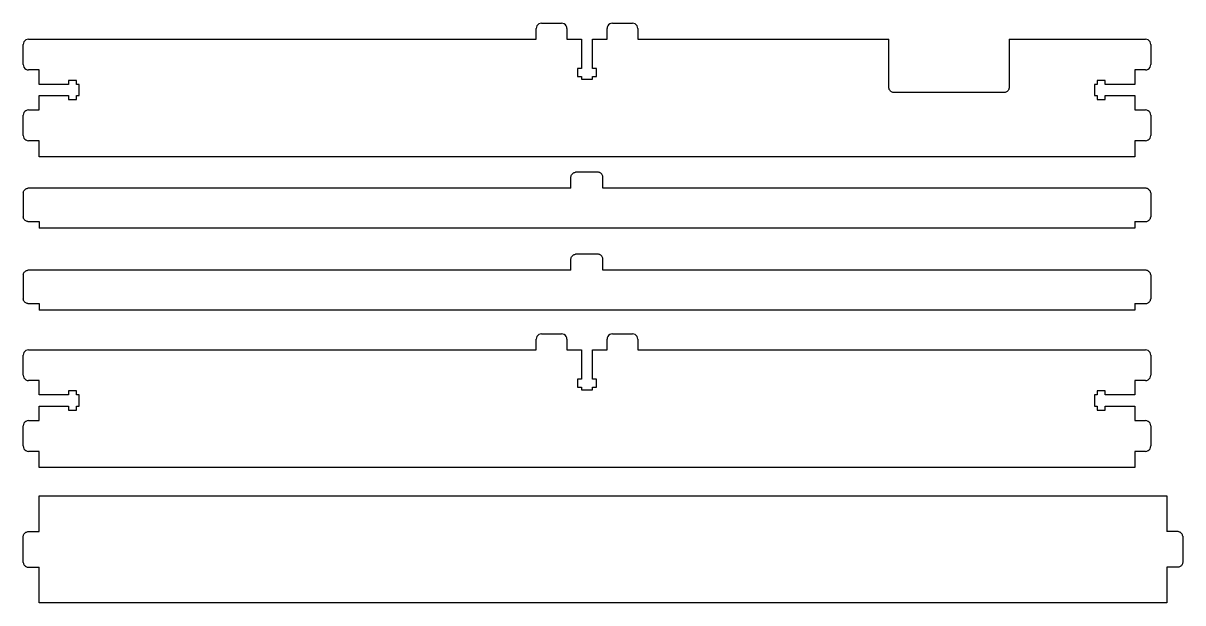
# Model space of a CAD drawing. Header units: metres. Extents: x 2692 to 3132, y -888 to -396.
# Drawn here: x 2698.5 to 3132.5, y -612.7 to -395.7 of the extents above; entities that cross this region are included whole.
import ezdxf

# ---------------------------------------------------------------- set-up
doc = ezdxf.new("R2010")
doc.units = ezdxf.units.M

msp = doc.modelspace()

# ---------------------------------------------------------------- linework, layer by layer
at = {"layer": '10'}
for p, q in [((2903.49, -453.5, 6), (2903.51, -453.24, 6)), ((2903.49, -457.5, 6), (2903.49, -453.5, 6)), ((2903.51, -453.24, 6), (2903.56, -452.98, 6)), ((2903.56, -452.98, 6), (2903.64, -452.73, 6)), ((2903.64, -452.73, 6), (2903.76, -452.5, 6)), ((2903.76, -452.5, 6), (2903.91, -452.28, 6)), ((2903.91, -452.28, 6), (2904.08, -452.09, 6)), ((2904.08, -452.09, 6), (2904.27, -451.91, 6)), ((2904.27, -451.91, 6), (2904.49, -451.77, 6)), ((2904.49, -451.77, 6), (2904.73, -451.65, 6)), ((2904.73, -451.65, 6), (2904.97, -451.57, 6)), ((2904.97, -451.57, 6), (2905.23, -451.52, 6)), ((2905.49, -451.5, 6), (2905.23, -451.52, 6)), ((2913.49, -451.5, 6), (2905.49, -451.5, 6)), ((2913.75, -451.52, 6), (2913.49, -451.5, 6)), ((2914.01, -451.57, 6), (2913.75, -451.52, 6)), ((2914.26, -451.65, 6), (2914.01, -451.57, 6)), ((2914.49, -451.77, 6), (2914.26, -451.65, 6)), ((2914.71, -451.91, 6), (2914.49, -451.77, 6)), ((2914.91, -452.09, 6), (2914.71, -451.91, 6)), ((2915.08, -452.28, 6), (2914.91, -452.09, 6)), ((2915.22, -452.5, 6), (2915.08, -452.28, 6)), ((2915.34, -452.73, 6), (2915.22, -452.5, 6)), ((2915.42, -452.98, 6), (2915.34, -452.73, 6)), ((2915.47, -453.24, 6), (2915.42, -452.98, 6)), ((2915.49, -453.5, 6), (2915.47, -453.24, 6)), ((2915.49, -457.5, 6), (2915.49, -453.5, 6)), ((2698.51, -459.24, 6), (2698.49, -459.5, 6)), ((2698.49, -459.5, 6), (2698.49, -468, 6)), ((2698.51, -459.24, 6), (2698.56, -458.98, 6)), ((2698.56, -458.98, 6), (2698.64, -458.73, 6)), ((2698.64, -458.73, 6), (2698.76, -458.5, 6)), ((2698.76, -458.5, 6), (2698.91, -458.28, 6)), ((2698.91, -458.28, 6), (2699.08, -458.09, 6)), ((2699.08, -458.09, 6), (2699.27, -457.91, 6)), ((2699.27, -457.91, 6), (2699.49, -457.77, 6)), ((2699.49, -457.77, 6), (2699.73, -457.65, 6)), ((2699.73, -457.65, 6), (2699.97, -457.57, 6)), ((2699.97, -457.57, 6), (2700.23, -457.52, 6)), ((2700.49, -457.5, 6), (2700.23, -457.52, 6)), ((2903.49, -457.5, 6), (2700.49, -457.5, 6)), ((3118.49, -457.5, 6), (2915.49, -457.5, 6)), ((3118.75, -457.52, 6), (3118.49, -457.5, 6)), ((3119.01, -457.57, 6), (3118.75, -457.52, 6)), ((3119.26, -457.65, 6), (3119.01, -457.57, 6)), ((3119.49, -457.77, 6), (3119.26, -457.65, 6)), ((3119.71, -457.91, 6), (3119.49, -457.77, 6)), ((3119.91, -458.09, 6), (3119.71, -457.91, 6)), ((3120.08, -458.28, 6), (3119.91, -458.09, 6)), ((3120.22, -458.5, 6), (3120.08, -458.28, 6)), ((3120.34, -458.73, 6), (3120.22, -458.5, 6)), ((3120.42, -458.98, 6), (3120.34, -458.73, 6)), ((3120.47, -459.24, 6), (3120.42, -458.98, 6)), ((3120.47, -459.24, 6), (3120.49, -459.5, 6)), ((3120.49, -459.5, 6), (3120.49, -468, 6)), ((2698.49, -468, 6), (2698.51, -468.26, 6)), ((2698.56, -468.52, 6), (2698.51, -468.26, 6)), ((2698.64, -468.77, 6), (2698.56, -468.52, 6)), ((3120.34, -468.77, 6), (3120.42, -468.52, 6)), ((3120.42, -468.52, 6), (3120.47, -468.26, 6)), ((3120.49, -468, 6), (3120.47, -468.26, 6)), ((2698.76, -469, 6), (2698.64, -468.77, 6)), ((2698.91, -469.22, 6), (2698.76, -469, 6)), ((2699.08, -469.41, 6), (2698.91, -469.22, 6)), ((2699.27, -469.59, 6), (2699.08, -469.41, 6)), ((2699.49, -469.73, 6), (2699.27, -469.59, 6)), ((2699.73, -469.85, 6), (2699.49, -469.73, 6)), ((2699.97, -469.93, 6), (2699.73, -469.85, 6)), ((2700.23, -469.98, 6), (2699.97, -469.93, 6)), ((2700.23, -469.98, 6), (2700.49, -470, 6)), ((2700.49, -470, 6), (2704.49, -470, 6)), ((2704.49, -470, 6), (2704.49, -472.5, 6)), ((3114.49, -472.5, 6), (2704.49, -472.5, 6)), ((3114.49, -470, 6), (3118.49, -470, 6)), ((3114.49, -470, 6), (3114.49, -472.5, 6)), ((3118.49, -470, 6), (3118.75, -469.98, 6)), ((3118.75, -469.98, 6), (3119.01, -469.93, 6)), ((3119.01, -469.93, 6), (3119.26, -469.85, 6)), ((3119.26, -469.85, 6), (3119.49, -469.73, 6)), ((3119.49, -469.73, 6), (3119.71, -469.59, 6)), ((3119.71, -469.59, 6), (3119.91, -469.41, 6)), ((3119.91, -469.41, 6), (3120.08, -469.22, 6)), ((3120.08, -469.22, 6), (3120.22, -469, 6)), ((3120.22, -469, 6), (3120.34, -468.77, 6))]:
    msp.add_line(p, q, dxfattribs=at)
at = {"layer": '2'}
for p, q in [((2890.56, -397.18, 6), (2890.49, -397.7, 6)), ((2890.49, -401.7, 6), (2890.49, -397.7, 6)), ((2890.76, -396.7, 6), (2890.56, -397.18, 6)), ((2891.08, -396.29, 6), (2890.76, -396.7, 6)), ((2891.49, -395.97, 6), (2891.08, -396.29, 6)), ((2891.97, -395.77, 6), (2891.49, -395.97, 6)), ((2892.49, -395.7, 6), (2891.97, -395.77, 6)), ((2892.49, -395.7, 6), (2899.99, -395.7, 6)), ((2900.51, -395.77, 6), (2899.99, -395.7, 6)), ((2900.99, -395.97, 6), (2900.51, -395.77, 6)), ((2901.41, -396.29, 6), (2900.99, -395.97, 6)), ((2901.72, -396.7, 6), (2901.41, -396.29, 6)), ((2901.92, -397.18, 6), (2901.72, -396.7, 6)), ((2901.99, -397.7, 6), (2901.92, -397.18, 6)), ((2901.99, -397.7, 6), (2901.99, -401.7, 6)), ((2917.06, -397.18, 6), (2916.99, -397.7, 6)), ((2916.99, -401.7, 6), (2916.99, -397.7, 6)), ((2917.26, -396.7, 6), (2917.06, -397.18, 6)), ((2917.58, -396.29, 6), (2917.26, -396.7, 6)), ((2917.99, -395.97, 6), (2917.58, -396.29, 6)), ((2918.47, -395.77, 6), (2917.99, -395.97, 6)), ((2918.99, -395.7, 6), (2918.47, -395.77, 6)), ((2918.99, -395.7, 6), (2926.49, -395.7, 6)), ((2927.01, -395.77, 6), (2926.49, -395.7, 6)), ((2927.49, -395.97, 6), (2927.01, -395.77, 6)), ((2927.91, -396.29, 6), (2927.49, -395.97, 6)), ((2928.22, -396.7, 6), (2927.91, -396.29, 6)), ((2928.42, -397.18, 6), (2928.22, -396.7, 6)), ((2928.49, -397.7, 6), (2928.42, -397.18, 6)), ((2928.49, -397.7, 6), (2928.49, -401.7, 6)), ((2698.56, -403.18, 6), (2698.49, -403.7, 6)), ((2698.76, -402.7, 6), (2698.56, -403.18, 6)), ((2699.08, -402.29, 6), (2698.76, -402.7, 6)), ((2699.49, -401.97, 6), (2699.08, -402.29, 6)), ((2699.97, -401.77, 6), (2699.49, -401.97, 6)), ((2700.49, -401.7, 6), (2699.97, -401.77, 6)), ((2700.49, -401.7, 6), (2890.49, -401.7, 6)), ((2901.99, -401.7, 6), (2907.39, -401.7, 6)), ((2907.39, -401.7, 6), (2907.39, -412.7, 6)), ((2911.59, -412.7, 6), (2911.59, -401.7, 6)), ((2911.59, -401.7, 6), (2916.99, -401.7, 6)), ((2928.49, -401.7, 6), (3022.49, -401.7, 6)), ((3022.49, -419.7, 6), (3022.49, -401.7, 6)), ((3067.49, -401.7, 6), (3118.49, -401.7, 6)), ((3067.49, -401.7, 6), (3067.49, -419.7, 6)), ((3119.01, -401.77, 6), (3118.49, -401.7, 6)), ((3119.49, -401.97, 6), (3119.01, -401.77, 6)), ((3119.91, -402.29, 6), (3119.49, -401.97, 6)), ((3120.22, -402.7, 6), (3119.91, -402.29, 6)), ((3120.42, -403.18, 6), (3120.22, -402.7, 6)), ((3120.49, -403.7, 6), (3120.42, -403.18, 6)), ((2698.49, -411.2, 6), (2698.49, -403.7, 6)), ((3120.49, -403.7, 6), (3120.49, -411.2, 6)), ((2698.49, -411.2, 6), (2698.56, -411.72, 6)), ((2698.56, -411.72, 6), (2698.76, -412.2, 6)), ((2698.76, -412.2, 6), (2699.08, -412.61, 6)), ((3119.91, -412.61, 6), (3120.22, -412.2, 6)), ((3120.22, -412.2, 6), (3120.42, -411.72, 6)), ((3120.42, -411.72, 6), (3120.49, -411.2, 6)), ((2699.08, -412.61, 6), (2699.49, -412.93, 6)), ((2699.49, -412.93, 6), (2699.97, -413.13, 6)), ((2699.97, -413.13, 6), (2700.49, -413.2, 6)), ((2704.49, -413.2, 6), (2700.49, -413.2, 6)), ((2704.49, -418.6, 6), (2704.49, -413.2, 6)), ((2907.39, -412.7, 6), (2905.89, -412.7, 6)), ((2905.89, -412.7, 6), (2905.89, -415.7, 6)), ((2905.89, -415.7, 6), (2907.39, -415.7, 6)), ((2907.39, -415.7, 6), (2907.39, -416.7, 6)), ((2913.09, -412.7, 6), (2911.59, -412.7, 6)), ((2911.59, -415.7, 6), (2913.09, -415.7, 6)), ((2911.59, -416.7, 6), (2911.59, -415.7, 6)), ((2913.09, -415.7, 6), (2913.09, -412.7, 6)), ((3114.49, -413.2, 6), (3114.49, -418.6, 6)), ((3118.49, -413.2, 6), (3114.49, -413.2, 6)), ((3118.49, -413.2, 6), (3119.01, -413.13, 6)), ((3119.01, -413.13, 6), (3119.49, -412.93, 6)), ((3119.49, -412.93, 6), (3119.91, -412.61, 6)), ((2715.49, -418.6, 6), (2704.49, -418.6, 6)), ((2718.49, -417.1, 6), (2715.49, -417.1, 6)), ((2715.49, -417.1, 6), (2715.49, -418.6, 6)), ((2718.49, -418.6, 6), (2718.49, -417.1, 6)), ((2719.49, -418.6, 6), (2718.49, -418.6, 6)), ((2719.49, -422.8, 6), (2719.49, -418.6, 6)), ((2907.39, -416.7, 6), (2911.59, -416.7, 6)), ((3022.51, -419.96, 6), (3022.49, -419.7, 6)), ((3022.56, -420.22, 6), (3022.51, -419.96, 6)), ((3022.64, -420.47, 6), (3022.56, -420.22, 6)), ((3022.76, -420.7, 6), (3022.64, -420.47, 6)), ((3022.91, -420.92, 6), (3022.76, -420.7, 6)), ((3023.08, -421.11, 6), (3022.91, -420.92, 6)), ((3067.08, -420.92, 6), (3066.91, -421.11, 6)), ((3067.22, -420.7, 6), (3067.08, -420.92, 6)), ((3067.34, -420.47, 6), (3067.22, -420.7, 6)), ((3067.42, -420.22, 6), (3067.34, -420.47, 6)), ((3067.47, -419.96, 6), (3067.42, -420.22, 6)), ((3067.49, -419.7, 6), (3067.47, -419.96, 6)), ((3099.49, -418.6, 6), (3099.49, -422.8, 6)), ((3100.49, -418.6, 6), (3099.49, -418.6, 6)), ((3100.49, -417.1, 6), (3100.49, -418.6, 6)), ((3103.49, -417.1, 6), (3100.49, -417.1, 6)), ((3103.49, -418.6, 6), (3103.49, -417.1, 6)), ((3114.49, -418.6, 6), (3103.49, -418.6, 6)), ((2704.49, -422.8, 6), (2715.49, -422.8, 6)), ((2704.49, -428.2, 6), (2704.49, -422.8, 6)), ((2715.49, -422.8, 6), (2715.49, -424.3, 6)), ((2715.49, -424.3, 6), (2718.49, -424.3, 6)), ((2718.49, -424.3, 6), (2718.49, -422.8, 6)), ((2718.49, -422.8, 6), (2719.49, -422.8, 6)), ((3023.27, -421.29, 6), (3023.08, -421.11, 6)), ((3023.49, -421.43, 6), (3023.27, -421.29, 6)), ((3023.73, -421.55, 6), (3023.49, -421.43, 6)), ((3023.97, -421.63, 6), (3023.73, -421.55, 6)), ((3024.23, -421.68, 6), (3023.97, -421.63, 6)), ((3024.49, -421.7, 6), (3024.23, -421.68, 6)), ((3065.49, -421.7, 6), (3024.49, -421.7, 6)), ((3065.75, -421.68, 6), (3065.49, -421.7, 6)), ((3066.01, -421.63, 6), (3065.75, -421.68, 6)), ((3066.26, -421.55, 6), (3066.01, -421.63, 6)), ((3066.49, -421.43, 6), (3066.26, -421.55, 6)), ((3066.71, -421.29, 6), (3066.49, -421.43, 6)), ((3066.91, -421.11, 6), (3066.71, -421.29, 6)), ((3099.49, -422.8, 6), (3100.49, -422.8, 6)), ((3100.49, -422.8, 6), (3100.49, -424.3, 6)), ((3100.49, -424.3, 6), (3103.49, -424.3, 6)), ((3103.49, -422.8, 6), (3114.49, -422.8, 6)), ((3103.49, -424.3, 6), (3103.49, -422.8, 6)), ((3114.49, -422.8, 6), (3114.49, -428.2, 6)), ((2698.76, -429.2, 6), (2698.56, -429.68, 6)), ((2699.08, -428.79, 6), (2698.76, -429.2, 6)), ((2699.49, -428.47, 6), (2699.08, -428.79, 6)), ((2699.97, -428.27, 6), (2699.49, -428.47, 6)), ((2700.49, -428.2, 6), (2699.97, -428.27, 6)), ((2700.49, -428.2, 6), (2704.49, -428.2, 6)), ((3114.49, -428.2, 6), (3118.49, -428.2, 6)), ((3119.01, -428.27, 6), (3118.49, -428.2, 6)), ((3119.49, -428.47, 6), (3119.01, -428.27, 6)), ((3119.91, -428.79, 6), (3119.49, -428.47, 6)), ((3120.22, -429.2, 6), (3119.91, -428.79, 6)), ((3120.42, -429.68, 6), (3120.22, -429.2, 6)), ((2698.56, -429.68, 6), (2698.49, -430.2, 6)), ((2698.49, -437.7, 6), (2698.49, -430.2, 6)), ((3120.49, -430.2, 6), (3120.42, -429.68, 6)), ((3120.49, -430.2, 6), (3120.49, -437.7, 6)), ((2698.49, -437.7, 6), (2698.56, -438.22, 6)), ((2698.56, -438.22, 6), (2698.76, -438.7, 6)), ((3120.22, -438.7, 6), (3120.42, -438.22, 6)), ((3120.42, -438.22, 6), (3120.49, -437.7, 6)), ((2698.76, -438.7, 6), (2699.08, -439.11, 6)), ((2699.08, -439.11, 6), (2699.49, -439.43, 6)), ((2699.49, -439.43, 6), (2699.97, -439.63, 6)), ((2699.97, -439.63, 6), (2700.49, -439.7, 6)), ((2704.49, -439.7, 6), (2700.49, -439.7, 6)), ((2704.49, -445.7, 6), (2704.49, -439.7, 6)), ((3114.49, -439.7, 6), (3114.49, -445.7, 6)), ((3118.49, -439.7, 6), (3114.49, -439.7, 6)), ((3118.49, -439.7, 6), (3119.01, -439.63, 6)), ((3119.01, -439.63, 6), (3119.49, -439.43, 6)), ((3119.49, -439.43, 6), (3119.91, -439.11, 6)), ((3119.91, -439.11, 6), (3120.22, -438.7, 6)), ((3114.49, -445.7, 6), (2704.49, -445.7, 6))]:
    msp.add_line(p, q, dxfattribs=at)
at = {"layer": '3'}
for p, q in [((2903.49, -484.2, 6), (2903.51, -483.94, 6)), ((2903.49, -488.2, 6), (2903.49, -484.2, 6)), ((2903.51, -483.94, 6), (2903.56, -483.68, 6)), ((2903.56, -483.68, 6), (2903.64, -483.43, 6)), ((2903.64, -483.43, 6), (2903.76, -483.2, 6)), ((2903.76, -483.2, 6), (2903.91, -482.98, 6)), ((2903.91, -482.98, 6), (2904.08, -482.79, 6)), ((2904.08, -482.79, 6), (2904.27, -482.61, 6)), ((2904.27, -482.61, 6), (2904.49, -482.47, 6)), ((2904.49, -482.47, 6), (2904.73, -482.35, 6)), ((2904.73, -482.35, 6), (2904.97, -482.27, 6)), ((2904.97, -482.27, 6), (2905.23, -482.22, 6)), ((2905.49, -482.2, 6), (2905.23, -482.22, 6)), ((2913.49, -482.2, 6), (2905.49, -482.2, 6)), ((2913.75, -482.22, 6), (2913.49, -482.2, 6)), ((2914.01, -482.27, 6), (2913.75, -482.22, 6)), ((2914.26, -482.35, 6), (2914.01, -482.27, 6)), ((2914.49, -482.47, 6), (2914.26, -482.35, 6)), ((2914.71, -482.61, 6), (2914.49, -482.47, 6)), ((2914.91, -482.79, 6), (2914.71, -482.61, 6)), ((2915.08, -482.98, 6), (2914.91, -482.79, 6)), ((2915.22, -483.2, 6), (2915.08, -482.98, 6)), ((2915.34, -483.43, 6), (2915.22, -483.2, 6)), ((2915.42, -483.68, 6), (2915.34, -483.43, 6)), ((2915.47, -483.94, 6), (2915.42, -483.68, 6)), ((2915.49, -484.2, 6), (2915.47, -483.94, 6)), ((2915.49, -488.2, 6), (2915.49, -484.2, 6)), ((2698.51, -489.94, 6), (2698.49, -490.2, 6)), ((2698.49, -490.2, 6), (2698.49, -498.7, 6)), ((2698.51, -489.94, 6), (2698.56, -489.68, 6)), ((2698.56, -489.68, 6), (2698.64, -489.43, 6)), ((2698.64, -489.43, 6), (2698.76, -489.2, 6)), ((2698.76, -489.2, 6), (2698.91, -488.98, 6)), ((2698.91, -488.98, 6), (2699.08, -488.79, 6)), ((2699.08, -488.79, 6), (2699.27, -488.61, 6)), ((2699.27, -488.61, 6), (2699.49, -488.47, 6)), ((2699.49, -488.47, 6), (2699.73, -488.35, 6)), ((2699.73, -488.35, 6), (2699.97, -488.27, 6)), ((2699.97, -488.27, 6), (2700.23, -488.22, 6)), ((2700.49, -488.2, 6), (2700.23, -488.22, 6)), ((2903.49, -488.2, 6), (2700.49, -488.2, 6)), ((3118.49, -488.2, 6), (2915.49, -488.2, 6)), ((3118.75, -488.22, 6), (3118.49, -488.2, 6)), ((3119.01, -488.27, 6), (3118.75, -488.22, 6)), ((3119.26, -488.35, 6), (3119.01, -488.27, 6)), ((3119.49, -488.47, 6), (3119.26, -488.35, 6)), ((3119.71, -488.61, 6), (3119.49, -488.47, 6)), ((3119.91, -488.79, 6), (3119.71, -488.61, 6)), ((3120.08, -488.98, 6), (3119.91, -488.79, 6)), ((3120.22, -489.2, 6), (3120.08, -488.98, 6)), ((3120.34, -489.43, 6), (3120.22, -489.2, 6)), ((3120.42, -489.68, 6), (3120.34, -489.43, 6)), ((3120.47, -489.94, 6), (3120.42, -489.68, 6)), ((3120.47, -489.94, 6), (3120.49, -490.2, 6)), ((3120.49, -490.2, 6), (3120.49, -498.7, 6)), ((2698.49, -498.7, 6), (2698.51, -498.96, 6)), ((2698.56, -499.22, 6), (2698.51, -498.96, 6)), ((3120.42, -499.22, 6), (3120.47, -498.96, 6)), ((3120.49, -498.7, 6), (3120.47, -498.96, 6)), ((2698.64, -499.47, 6), (2698.56, -499.22, 6)), ((2698.76, -499.7, 6), (2698.64, -499.47, 6)), ((2698.91, -499.92, 6), (2698.76, -499.7, 6)), ((2699.08, -500.11, 6), (2698.91, -499.92, 6)), ((2699.27, -500.29, 6), (2699.08, -500.11, 6)), ((2699.49, -500.43, 6), (2699.27, -500.29, 6)), ((2699.73, -500.55, 6), (2699.49, -500.43, 6)), ((2699.97, -500.63, 6), (2699.73, -500.55, 6)), ((2700.23, -500.68, 6), (2699.97, -500.63, 6)), ((2700.23, -500.68, 6), (2700.49, -500.7, 6)), ((2700.49, -500.7, 6), (2704.49, -500.7, 6)), ((2704.49, -500.7, 6), (2704.49, -503.2, 6)), ((3114.49, -503.2, 6), (2704.49, -503.2, 6)), ((3114.49, -500.7, 6), (3114.49, -503.2, 6)), ((3114.49, -500.7, 6), (3118.49, -500.7, 6)), ((3118.49, -500.7, 6), (3118.75, -500.68, 6)), ((3118.75, -500.68, 6), (3119.01, -500.63, 6)), ((3119.01, -500.63, 6), (3119.26, -500.55, 6)), ((3119.26, -500.55, 6), (3119.49, -500.43, 6)), ((3119.49, -500.43, 6), (3119.71, -500.29, 6)), ((3119.71, -500.29, 6), (3119.91, -500.11, 6)), ((3119.91, -500.11, 6), (3120.08, -499.92, 6)), ((3120.08, -499.92, 6), (3120.22, -499.7, 6)), ((3120.22, -499.7, 6), (3120.34, -499.47, 6)), ((3120.34, -499.47, 6), (3120.42, -499.22, 6))]:
    msp.add_line(p, q, dxfattribs=at)
at = {"layer": '4'}
for p, q in [((2704.49, -572.71, 6), (3126.49, -572.71, 6)), ((2704.49, -586.04, 6), (2704.49, -572.71, 6)), ((3126.49, -572.71, 6), (3126.49, -586.04, 6)), ((2698.49, -588.04, 6), (2698.51, -587.78, 6)), ((2698.49, -597.38, 6), (2698.49, -588.04, 6)), ((2698.51, -587.78, 6), (2698.56, -587.53, 6)), ((2698.56, -587.53, 6), (2698.64, -587.28, 6)), ((2698.64, -587.28, 6), (2698.76, -587.04, 6)), ((2698.76, -587.04, 6), (2698.91, -586.83, 6)), ((2698.91, -586.83, 6), (2699.08, -586.63, 6)), ((2699.08, -586.63, 6), (2699.27, -586.46, 6)), ((2699.27, -586.46, 6), (2699.49, -586.31, 6)), ((2699.49, -586.31, 6), (2699.73, -586.2, 6)), ((2699.73, -586.2, 6), (2699.97, -586.11, 6)), ((2699.97, -586.11, 6), (2700.23, -586.06, 6)), ((2700.23, -586.06, 6), (2700.49, -586.04, 6)), ((2700.49, -586.04, 6), (2704.49, -586.04, 6)), ((3130.49, -586.04, 6), (3126.49, -586.04, 6)), ((3130.75, -586.06, 6), (3130.49, -586.04, 6)), ((3131.01, -586.11, 6), (3130.75, -586.06, 6)), ((3131.26, -586.2, 6), (3131.01, -586.11, 6)), ((3131.49, -586.31, 6), (3131.26, -586.2, 6)), ((3131.71, -586.46, 6), (3131.49, -586.31, 6)), ((3131.91, -586.63, 6), (3131.71, -586.46, 6)), ((3132.08, -586.83, 6), (3131.91, -586.63, 6)), ((3132.22, -587.04, 6), (3132.08, -586.83, 6)), ((3132.34, -587.28, 6), (3132.22, -587.04, 6)), ((3132.42, -587.53, 6), (3132.34, -587.28, 6)), ((3132.47, -587.78, 6), (3132.42, -587.53, 6)), ((3132.47, -587.78, 6), (3132.49, -588.04, 6)), ((3132.49, -588.04, 6), (3132.49, -597.38, 6)), ((2698.51, -597.64, 6), (2698.49, -597.38, 6)), ((2698.51, -597.64, 6), (2698.56, -597.9, 6)), ((2698.56, -597.9, 6), (2698.64, -598.14, 6)), ((2698.64, -598.14, 6), (2698.76, -598.38, 6)), ((2698.76, -598.38, 6), (2698.91, -598.6, 6)), ((2698.91, -598.6, 6), (2699.08, -598.79, 6)), ((2699.08, -598.79, 6), (2699.27, -598.96, 6)), ((3131.91, -598.79, 6), (3131.71, -598.96, 6)), ((3132.08, -598.6, 6), (3131.91, -598.79, 6)), ((3132.22, -598.38, 6), (3132.08, -598.6, 6)), ((3132.34, -598.14, 6), (3132.22, -598.38, 6)), ((3132.42, -597.9, 6), (3132.34, -598.14, 6)), ((3132.47, -597.64, 6), (3132.42, -597.9, 6)), ((3132.49, -597.38, 6), (3132.47, -597.64, 6)), ((2699.27, -598.96, 6), (2699.49, -599.11, 6)), ((2699.49, -599.11, 6), (2699.73, -599.23, 6)), ((2699.73, -599.23, 6), (2699.97, -599.31, 6)), ((2699.97, -599.31, 6), (2700.23, -599.36, 6)), ((2700.23, -599.36, 6), (2700.49, -599.38, 6)), ((2700.49, -599.38, 6), (2704.49, -599.38, 6)), ((2704.49, -612.71, 6), (2704.49, -599.38, 6)), ((3130.49, -599.38, 6), (3126.49, -599.38, 6)), ((3126.49, -599.38, 6), (3126.49, -612.71, 6)), ((3130.75, -599.36, 6), (3130.49, -599.38, 6)), ((3131.01, -599.31, 6), (3130.75, -599.36, 6)), ((3131.26, -599.23, 6), (3131.01, -599.31, 6)), ((3131.49, -599.11, 6), (3131.26, -599.23, 6)), ((3131.71, -598.96, 6), (3131.49, -599.11, 6)), ((3126.49, -612.71, 6), (2704.49, -612.71, 6))]:
    msp.add_line(p, q, dxfattribs=at)
at = {"layer": '8'}
for p, q in [((2891.97, -512.07, 6), (2891.49, -512.27, 6)), ((2892.49, -512, 6), (2891.97, -512.07, 6)), ((2892.49, -512, 6), (2899.99, -512, 6)), ((2900.51, -512.07, 6), (2899.99, -512, 6)), ((2900.99, -512.27, 6), (2900.51, -512.07, 6)), ((2918.47, -512.07, 6), (2917.99, -512.27, 6)), ((2918.99, -512, 6), (2918.47, -512.07, 6)), ((2918.99, -512, 6), (2926.49, -512, 6)), ((2927.01, -512.07, 6), (2926.49, -512, 6)), ((2927.49, -512.27, 6), (2927.01, -512.07, 6)), ((2890.56, -513.48, 6), (2890.49, -514, 6)), ((2890.49, -518, 6), (2890.49, -514, 6)), ((2890.76, -513, 6), (2890.56, -513.48, 6)), ((2891.08, -512.59, 6), (2890.76, -513, 6)), ((2891.49, -512.27, 6), (2891.08, -512.59, 6)), ((2901.41, -512.59, 6), (2900.99, -512.27, 6)), ((2901.72, -513, 6), (2901.41, -512.59, 6)), ((2901.92, -513.48, 6), (2901.72, -513, 6)), ((2901.99, -514, 6), (2901.92, -513.48, 6)), ((2901.99, -514, 6), (2901.99, -518, 6)), ((2917.06, -513.48, 6), (2916.99, -514, 6)), ((2916.99, -518, 6), (2916.99, -514, 6)), ((2917.26, -513, 6), (2917.06, -513.48, 6)), ((2917.58, -512.59, 6), (2917.26, -513, 6)), ((2917.99, -512.27, 6), (2917.58, -512.59, 6)), ((2927.91, -512.59, 6), (2927.49, -512.27, 6)), ((2928.22, -513, 6), (2927.91, -512.59, 6)), ((2928.42, -513.48, 6), (2928.22, -513, 6)), ((2928.49, -514, 6), (2928.42, -513.48, 6)), ((2928.49, -514, 6), (2928.49, -518, 6)), ((2698.56, -519.48, 6), (2698.49, -520, 6)), ((2698.49, -527.5, 6), (2698.49, -520, 6)), ((2698.76, -519, 6), (2698.56, -519.48, 6)), ((2699.08, -518.59, 6), (2698.76, -519, 6)), ((2699.49, -518.27, 6), (2699.08, -518.59, 6)), ((2699.97, -518.07, 6), (2699.49, -518.27, 6)), ((2700.49, -518, 6), (2699.97, -518.07, 6)), ((2700.49, -518, 6), (2890.49, -518, 6)), ((2901.99, -518, 6), (2907.39, -518, 6)), ((2907.39, -518, 6), (2907.39, -529, 6)), ((2911.59, -529, 6), (2911.59, -518, 6)), ((2911.59, -518, 6), (2916.99, -518, 6)), ((2928.49, -518, 6), (3118.49, -518, 6)), ((3119.01, -518.07, 6), (3118.49, -518, 6)), ((3119.49, -518.27, 6), (3119.01, -518.07, 6)), ((3119.91, -518.59, 6), (3119.49, -518.27, 6)), ((3120.22, -519, 6), (3119.91, -518.59, 6)), ((3120.42, -519.48, 6), (3120.22, -519, 6)), ((3120.49, -520, 6), (3120.42, -519.48, 6)), ((3120.49, -520, 6), (3120.49, -527.5, 6)), ((2698.49, -527.5, 6), (2698.56, -528.02, 6)), ((2698.56, -528.02, 6), (2698.76, -528.5, 6)), ((2698.76, -528.5, 6), (2699.08, -528.91, 6)), ((2699.08, -528.91, 6), (2699.49, -529.23, 6)), ((2699.49, -529.23, 6), (2699.97, -529.43, 6)), ((2699.97, -529.43, 6), (2700.49, -529.5, 6)), ((2905.89, -529, 6), (2905.89, -532, 6)), ((2907.39, -529, 6), (2905.89, -529, 6)), ((2913.09, -529, 6), (2911.59, -529, 6)), ((2913.09, -532, 6), (2913.09, -529, 6)), ((3118.49, -529.5, 6), (3119.01, -529.43, 6)), ((3119.01, -529.43, 6), (3119.49, -529.23, 6)), ((3119.49, -529.23, 6), (3119.91, -528.91, 6)), ((3119.91, -528.91, 6), (3120.22, -528.5, 6)), ((3120.22, -528.5, 6), (3120.42, -528.02, 6)), ((3120.42, -528.02, 6), (3120.49, -527.5, 6)), ((2704.49, -529.5, 6), (2700.49, -529.5, 6)), ((2704.49, -534.9, 6), (2704.49, -529.5, 6)), ((2715.49, -533.4, 6), (2715.49, -534.9, 6)), ((2718.49, -533.4, 6), (2715.49, -533.4, 6)), ((2718.49, -534.9, 6), (2718.49, -533.4, 6)), ((2905.89, -532, 6), (2907.39, -532, 6)), ((2907.39, -532, 6), (2907.39, -533, 6)), ((2907.39, -533, 6), (2911.59, -533, 6)), ((2911.59, -532, 6), (2913.09, -532, 6)), ((2911.59, -533, 6), (2911.59, -532, 6)), ((3103.49, -533.4, 6), (3100.49, -533.4, 6)), ((3100.49, -533.4, 6), (3100.49, -534.9, 6)), ((3103.49, -534.9, 6), (3103.49, -533.4, 6)), ((3118.49, -529.5, 6), (3114.49, -529.5, 6)), ((3114.49, -529.5, 6), (3114.49, -534.9, 6)), ((2715.49, -534.9, 6), (2704.49, -534.9, 6)), ((2719.49, -534.9, 6), (2718.49, -534.9, 6)), ((2719.49, -539.1, 6), (2719.49, -534.9, 6)), ((3100.49, -534.9, 6), (3099.49, -534.9, 6)), ((3099.49, -534.9, 6), (3099.49, -539.1, 6)), ((3114.49, -534.9, 6), (3103.49, -534.9, 6)), ((2704.49, -539.1, 6), (2715.49, -539.1, 6)), ((2704.49, -544.5, 6), (2704.49, -539.1, 6)), ((2715.49, -539.1, 6), (2715.49, -540.6, 6)), ((2715.49, -540.6, 6), (2718.49, -540.6, 6)), ((2718.49, -539.1, 6), (2719.49, -539.1, 6)), ((2718.49, -540.6, 6), (2718.49, -539.1, 6)), ((3099.49, -539.1, 6), (3100.49, -539.1, 6)), ((3100.49, -539.1, 6), (3100.49, -540.6, 6)), ((3100.49, -540.6, 6), (3103.49, -540.6, 6)), ((3103.49, -539.1, 6), (3114.49, -539.1, 6)), ((3103.49, -540.6, 6), (3103.49, -539.1, 6)), ((3114.49, -539.1, 6), (3114.49, -544.5, 6)), ((2698.56, -545.98, 6), (2698.49, -546.5, 6)), ((2698.49, -554, 6), (2698.49, -546.5, 6)), ((2698.76, -545.5, 6), (2698.56, -545.98, 6)), ((2699.08, -545.09, 6), (2698.76, -545.5, 6)), ((2699.49, -544.77, 6), (2699.08, -545.09, 6)), ((2699.97, -544.57, 6), (2699.49, -544.77, 6)), ((2700.49, -544.5, 6), (2699.97, -544.57, 6)), ((2700.49, -544.5, 6), (2704.49, -544.5, 6)), ((3114.49, -544.5, 6), (3118.49, -544.5, 6)), ((3119.01, -544.57, 6), (3118.49, -544.5, 6)), ((3119.49, -544.77, 6), (3119.01, -544.57, 6)), ((3119.91, -545.09, 6), (3119.49, -544.77, 6)), ((3120.22, -545.5, 6), (3119.91, -545.09, 6)), ((3120.42, -545.98, 6), (3120.22, -545.5, 6)), ((3120.49, -546.5, 6), (3120.42, -545.98, 6)), ((3120.49, -546.5, 6), (3120.49, -554, 6)), ((2698.49, -554, 6), (2698.56, -554.52, 6)), ((2698.56, -554.52, 6), (2698.76, -555, 6)), ((2698.76, -555, 6), (2699.08, -555.41, 6)), ((2699.08, -555.41, 6), (2699.49, -555.73, 6)), ((3119.49, -555.73, 6), (3119.91, -555.41, 6)), ((3119.91, -555.41, 6), (3120.22, -555, 6)), ((3120.22, -555, 6), (3120.42, -554.52, 6)), ((3120.42, -554.52, 6), (3120.49, -554, 6)), ((2699.49, -555.73, 6), (2699.97, -555.93, 6)), ((2699.97, -555.93, 6), (2700.49, -556, 6)), ((2704.49, -556, 6), (2700.49, -556, 6)), ((2704.49, -562, 6), (2704.49, -556, 6)), ((3114.49, -556, 6), (3114.49, -562, 6)), ((3118.49, -556, 6), (3114.49, -556, 6)), ((3118.49, -556, 6), (3119.01, -555.93, 6)), ((3119.01, -555.93, 6), (3119.49, -555.73, 6)), ((3114.49, -562, 6), (2704.49, -562, 6))]:
    msp.add_line(p, q, dxfattribs=at)

doc.saveas('drawing.dxf')
